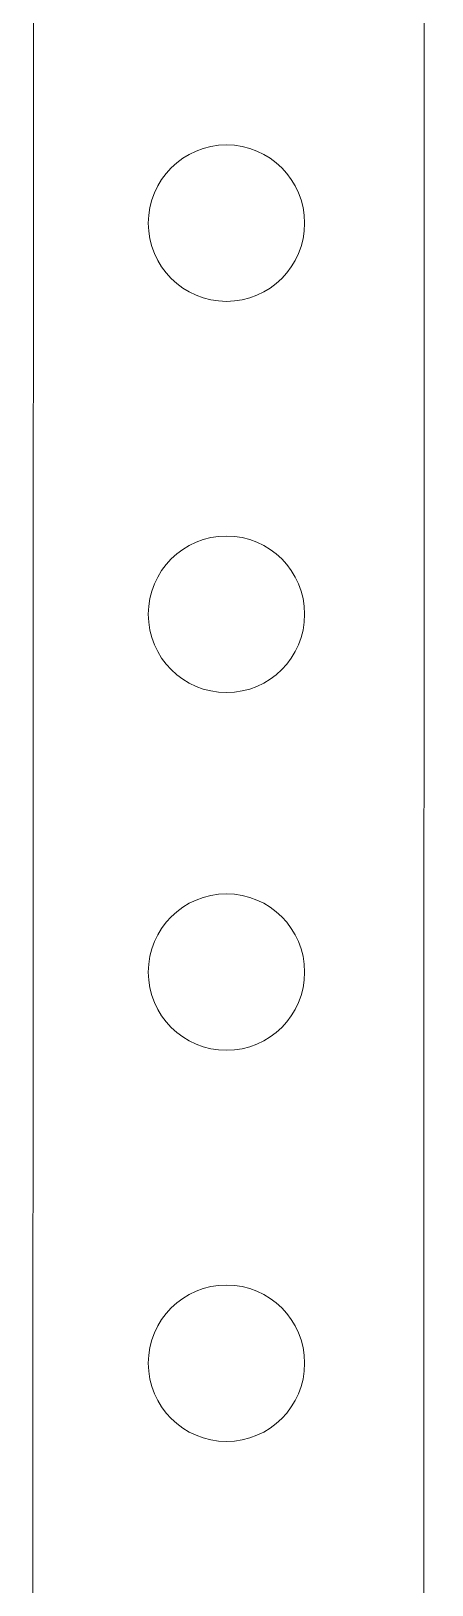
# Model space of a CAD drawing. Header units: millimetres. Extents: x 1880 to 4113, y 771 to 2990.
# Drawn here: x 2360.7 to 2381.2, y 1447.9 to 1527.3 of the extents above; entities that cross this region are included whole.
import ezdxf

# ---------------------------------------------------------------- set-up
doc = ezdxf.new("R2010")
doc.units = ezdxf.units.MM
doc.layers.add('004-PI-DIN Šina', color=3, linetype='Continuous')

msp = doc.modelspace()

# ---------------------------------------------------------------- linework, layer by layer
at = {"layer": '004-PI-DIN Šina', "color": 0, "linetype": 'ByBlock', "lineweight": 0}
for p, q in [((2361.212, 2621.134), (2360.698, 1193.72)), ((2380.698, 1193.72), (2381.212, 2621.134))]:
    msp.add_line(p, q, dxfattribs=at)
at = {"layer": '004-PI-DIN Šina', "color": 0, "linetype": 'ByBlock', "lineweight": 0, "ltscale": 0.01}
for centre in [(2370.698, 1517.492), (2370.698, 1497.492), (2370.698, 1479.198), (2370.698, 1459.198), (2370.698, 1459.198)]:
    msp.add_circle(centre, 4, dxfattribs=at)

doc.saveas('drawing.dxf')
